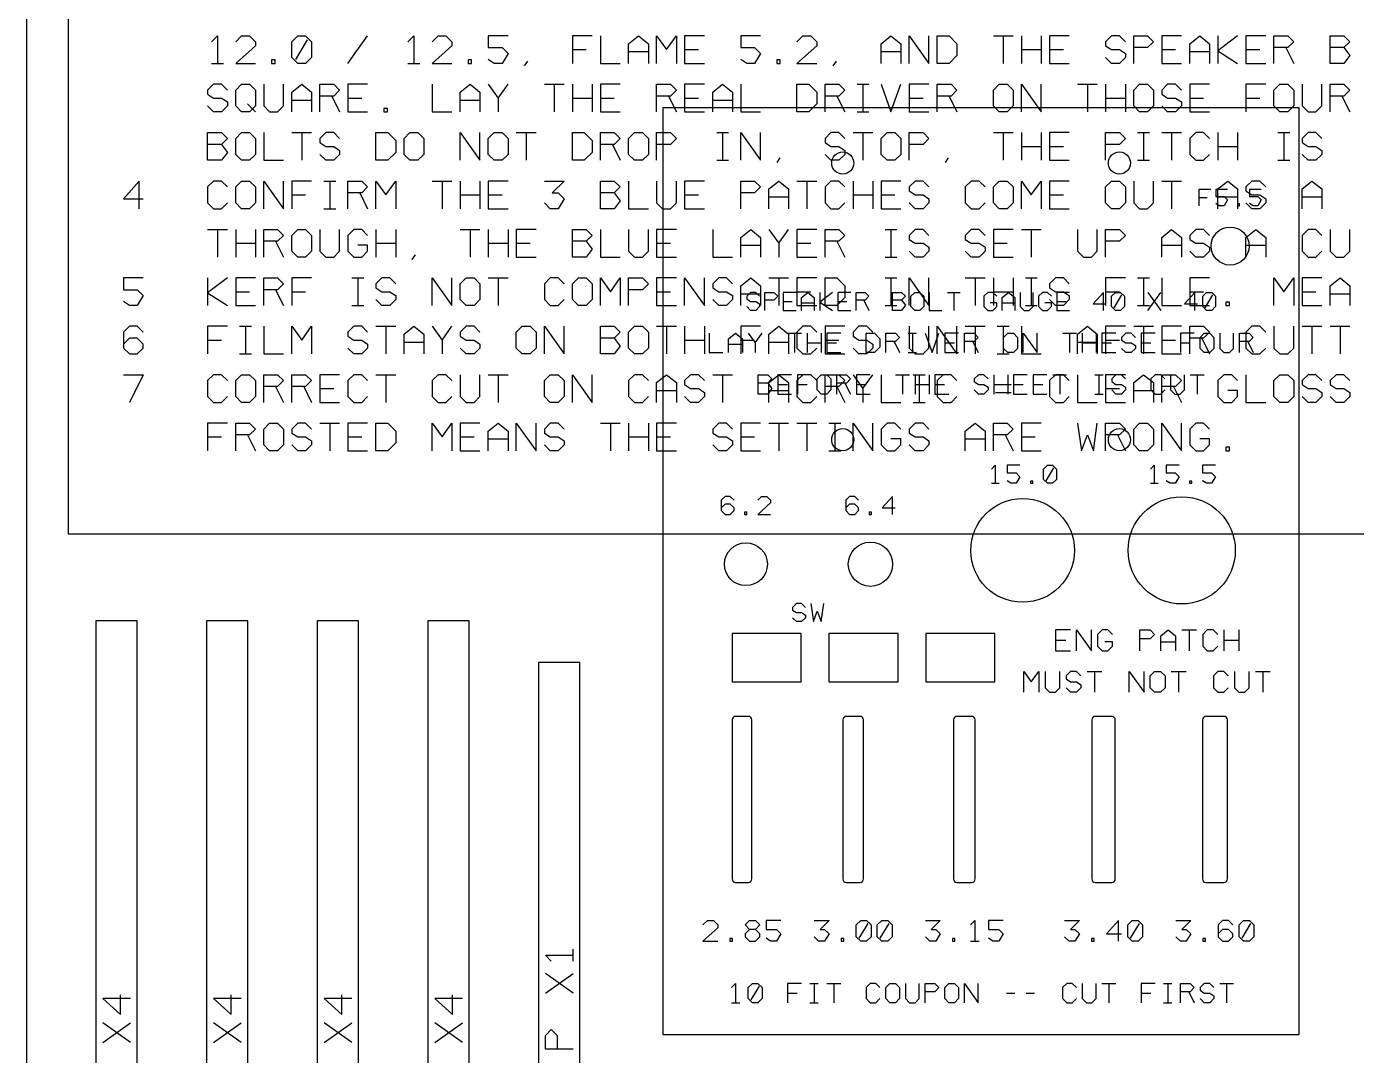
# Model space of a CAD drawing. Extents: x 0 to 610, y 0 to 915.
# Drawn here: x 0 to 192.3, y 498.6 to 647.3 of the extents above; entities that cross this region are included whole.
import ezdxf

# ---------------------------------------------------------------- set-up
doc = ezdxf.new("R2010")
doc.units = 0
for name, color, linetype in [('CUT', 7, 'Continuous'), ('ENGRAVE', 1, 'Continuous'), ('NOTES', 8, 'Continuous')]:
    doc.layers.add(name, color=color, linetype=linetype)

msp = doc.modelspace()

# ---------------------------------------------------------------- linework, layer by layer
at = {"layer": 'CUT', "color": 7}
for points in [[(92, 501.6), (184, 501.6), (184, 635.6), (92, 635.6)], [(10, 389.6), (16, 389.6), (16, 561.4), (10, 561.4)], [(26, 389.6), (32, 389.6), (32, 561.4), (26, 561.4)], [(42, 389.6), (48, 389.6), (48, 561.4), (42, 561.4)], [(58, 389.6), (64, 389.6), (64, 561.4), (58, 561.4)], [(74, 389.6), (80, 389.6), (80, 555.4), (74, 555.4)]]:
    msp.add_lwpolyline(points, close=True, dxfattribs=at)
for points in [[(102.5, 523.6), (104.35, 523.6, 0.414214), (104.85, 524.1), (104.85, 547.1, 0.414214), (104.35, 547.6), (102.5, 547.6, 0.414214), (102, 547.1), (102, 524.1, 0.414214)], [(118.5, 523.6), (120.5, 523.6, 0.414214), (121, 524.1), (121, 547.1, 0.414214), (120.5, 547.6), (118.5, 547.6, 0.414214), (118, 547.1), (118, 524.1, 0.414214)], [(134.5, 523.6), (136.65, 523.6, 0.414214), (137.15, 524.1), (137.15, 547.1, 0.414214), (136.65, 547.6), (134.5, 547.6, 0.414214), (134, 547.1), (134, 524.1, 0.414214)], [(154.5, 523.6), (156.9, 523.6, 0.414214), (157.4, 524.1), (157.4, 547.1, 0.414214), (156.9, 547.6), (154.5, 547.6, 0.414214), (154, 547.1), (154, 524.1, 0.414214)], [(170.5, 523.6), (173.1, 523.6, 0.414214), (173.6, 524.1), (173.6, 547.1, 0.414214), (173.1, 547.6), (170.5, 547.6, 0.414214), (170, 547.1), (170, 524.1, 0.414214)]]:
    msp.add_lwpolyline(points, format="xyb", close=True, dxfattribs=at)
for centre, radius in [((118, 627.6), 1.6), ((158, 627.6), 1.6), ((174, 615.6), 2.75), ((118, 587.6), 1.6), ((158, 587.6), 1.6), ((144, 571.6), 7.5), ((167, 571.6), 7.75), ((104, 569.6), 3.1), ((122, 569.6), 3.2)]:
    msp.add_circle(centre, radius, dxfattribs=at)
at = {"layer": 'ENGRAVE', "color": 1}
for points in [[(171.21, 623.8), (169.49, 623.8), (169.49, 621.4)], [(173.64, 623.8), (171.93, 623.8), (171.93, 622.77), (173.13, 622.77), (173.64, 622.26), (173.13, 621.4), (172.44, 621.4), (171.93, 621.74)], [(178.51, 623.8), (176.79, 623.8), (176.79, 622.77), (177.99, 622.77), (178.51, 622.26), (177.99, 621.4), (177.31, 621.4), (176.79, 621.74)], [(169.49, 622.6), (170.69, 622.6)], [(175.05, 621.4), (175.35, 621.4), (175.35, 621.71), (175.05, 621.71), (175.05, 621.4)], [(105.96, 608.34), (105.41, 608.9), (104.66, 608.9), (104.11, 608.34), (104.11, 607.97), (104.66, 607.6), (105.41, 607.6), (105.96, 607.23), (105.96, 606.86), (105.41, 606.3), (104.66, 606.3), (104.11, 606.86)], [(106.74, 606.3), (106.74, 608.9), (108.04, 608.9), (108.6, 608.34), (108.04, 607.79), (106.74, 607.79)], [(111.24, 608.9), (109.38, 608.9), (109.38, 606.3), (111.24, 606.3)], [(109.38, 607.6), (110.68, 607.6)], [(112.02, 606.3), (112.02, 608.16), (112.95, 608.9), (113.88, 608.16), (113.88, 606.3)], [(114.66, 608.9), (114.66, 606.3)], [(116.51, 608.9), (114.66, 607.49)], [(119.15, 608.9), (117.29, 608.9), (117.29, 606.3), (119.15, 606.3)], [(117.29, 607.6), (118.59, 607.6)], [(119.93, 606.3), (119.93, 608.9), (121.23, 608.9), (121.79, 608.34), (121.23, 607.79), (119.93, 607.79)], [(121.04, 607.79), (121.79, 606.3)], [(125.2, 606.3), (125.2, 608.9), (126.5, 608.9), (127.06, 608.34), (126.5, 607.79), (125.2, 607.79)], [(126.5, 607.79), (127.06, 607.04), (126.5, 606.3), (125.2, 606.3)], [(128.4, 608.9), (129.14, 608.9), (129.7, 608.34), (129.7, 606.86), (129.14, 606.3), (128.4, 606.3), (127.84, 606.86), (127.84, 608.34), (128.4, 608.9)], [(130.48, 608.9), (130.48, 606.3), (132.34, 606.3)], [(133.12, 608.9), (134.97, 608.9)], [(134.04, 608.9), (134.04, 606.3)], [(140.25, 608.34), (139.69, 608.9), (138.95, 608.9), (138.39, 608.34), (138.39, 606.86), (138.95, 606.3), (139.69, 606.3), (140.25, 606.86), (140.25, 607.41), (139.32, 607.41)], [(141.03, 606.3), (141.03, 608.16), (141.96, 608.9), (142.88, 608.16), (142.88, 606.3)], [(143.66, 608.9), (143.66, 606.86), (144.22, 606.3), (144.96, 606.3), (145.52, 606.86), (145.52, 608.9)], [(148.16, 608.34), (147.6, 608.9), (146.86, 608.9), (146.3, 608.34), (146.3, 606.86), (146.86, 606.3), (147.6, 606.3), (148.16, 606.86), (148.16, 607.41), (147.23, 607.41)], [(150.8, 608.9), (148.94, 608.9), (148.94, 606.3), (150.8, 606.3)], [(148.94, 607.6), (150.24, 607.6)], [(155.7, 606.3), (155.7, 608.9), (154.21, 607.23), (156.07, 607.23)], [(157.41, 608.9), (158.15, 608.9), (158.71, 608.34), (158.71, 606.86), (158.15, 606.3), (157.41, 606.3), (156.85, 606.86), (156.85, 608.34), (157.41, 608.9)], [(157.22, 606.67), (158.34, 608.53)], [(162.12, 608.9), (163.98, 606.3)], [(162.12, 606.3), (163.98, 608.9)], [(168.88, 606.3), (168.88, 608.9), (167.4, 607.23), (169.26, 607.23)], [(170.59, 608.9), (171.34, 608.9), (171.89, 608.34), (171.89, 606.86), (171.34, 606.3), (170.59, 606.3), (170.04, 606.86), (170.04, 608.34), (170.59, 608.9)], [(170.41, 606.67), (171.52, 608.53)], [(112.02, 607.41), (113.88, 607.41)], [(114.66, 607.49), (116.51, 606.3)], [(141.03, 607.41), (142.88, 607.41)], [(98.66, 603), (98.66, 600.2), (100.66, 600.2)], [(101.5, 600.2), (101.5, 602.2), (102.5, 603), (103.5, 602.2), (103.5, 600.2)], [(104.34, 603), (105.34, 601.6), (106.34, 603)], [(110.02, 603), (112.02, 603)], [(111.02, 603), (111.02, 600.2)], [(112.86, 603), (112.86, 600.2)], [(114.86, 603), (114.86, 600.2)], [(117.7, 603), (115.7, 603), (115.7, 600.2), (117.7, 600.2)], [(121.38, 600.2), (121.38, 603), (122.58, 603), (123.38, 602.2), (123.38, 601), (122.58, 600.2), (121.38, 600.2)], [(124.22, 600.2), (124.22, 603), (125.62, 603), (126.22, 602.4), (125.62, 601.8), (124.22, 601.8)], [(125.42, 601.8), (126.22, 600.2)], [(127.46, 603), (128.66, 603)], [(128.06, 603), (128.06, 600.2)], [(129.9, 603), (130.9, 600.2), (131.9, 603)], [(134.74, 603), (132.74, 603), (132.74, 600.2), (134.74, 600.2)], [(135.58, 600.2), (135.58, 603), (136.98, 603), (137.58, 602.4), (136.98, 601.8), (135.58, 601.8)], [(136.78, 601.8), (137.58, 600.2)], [(141.86, 603), (142.66, 603), (143.26, 602.4), (143.26, 600.8), (142.66, 600.2), (141.86, 600.2), (141.26, 600.8), (141.26, 602.4), (141.86, 603)], [(144.1, 600.2), (144.1, 603), (146.1, 600.2), (146.1, 603)], [(149.78, 603), (151.78, 603)], [(150.78, 603), (150.78, 600.2)], [(152.62, 603), (152.62, 600.2)], [(154.62, 603), (154.62, 600.2)], [(157.46, 603), (155.46, 603), (155.46, 600.2), (157.46, 600.2)], [(160.3, 602.4), (159.7, 603), (158.9, 603), (158.3, 602.4), (158.3, 602), (158.9, 601.6), (159.7, 601.6), (160.3, 601.2), (160.3, 600.8), (159.7, 600.2), (158.9, 600.2), (158.3, 600.8)], [(163.14, 603), (161.14, 603), (161.14, 600.2), (163.14, 600.2)], [(168.82, 603), (166.82, 603), (166.82, 600.2)], [(170.26, 603), (171.06, 603), (171.66, 602.4), (171.66, 600.8), (171.06, 600.2), (170.26, 600.2), (169.66, 600.8), (169.66, 602.4), (170.26, 603)], [(172.5, 603), (172.5, 600.8), (173.1, 600.2), (173.9, 600.2), (174.5, 600.8), (174.5, 603)], [(175.34, 600.2), (175.34, 603), (176.74, 603), (177.34, 602.4), (176.74, 601.8), (175.34, 601.8)], [(176.54, 601.8), (177.34, 600.2)], [(101.5, 601.4), (103.5, 601.4)], [(105.34, 601.6), (105.34, 600.2)], [(112.86, 601.6), (114.86, 601.6)], [(115.7, 601.6), (117.1, 601.6)], [(127.46, 600.2), (128.66, 600.2)], [(132.74, 601.6), (134.14, 601.6)], [(152.62, 601.6), (154.62, 601.6)], [(155.46, 601.6), (156.86, 601.6)], [(161.14, 601.6), (162.54, 601.6)], [(166.82, 601.6), (168.22, 601.6)], [(105.76, 594.2), (105.76, 597), (107.16, 597), (107.76, 596.4), (107.16, 595.8), (105.76, 595.8)], [(110.6, 597), (108.6, 597), (108.6, 594.2), (110.6, 594.2)], [(113.44, 597), (111.44, 597), (111.44, 594.2)], [(114.88, 597), (115.68, 597), (116.28, 596.4), (116.28, 594.8), (115.68, 594.2), (114.88, 594.2), (114.28, 594.8), (114.28, 596.4), (114.88, 597)], [(117.12, 594.2), (117.12, 597), (118.52, 597), (119.12, 596.4), (118.52, 595.8), (117.12, 595.8)], [(121.96, 597), (119.96, 597), (119.96, 594.2), (121.96, 594.2)], [(125.64, 597), (127.64, 597)], [(126.64, 597), (126.64, 594.2)], [(128.48, 597), (128.48, 594.2)], [(130.48, 597), (130.48, 594.2)], [(133.32, 597), (131.32, 597), (131.32, 594.2), (133.32, 594.2)], [(139, 596.4), (138.4, 597), (137.6, 597), (137, 596.4), (137, 596), (137.6, 595.6), (138.4, 595.6), (139, 595.2), (139, 594.8), (138.4, 594.2), (137.6, 594.2), (137, 594.8)], [(139.84, 597), (139.84, 594.2)], [(141.84, 597), (141.84, 594.2)], [(144.68, 597), (142.68, 597), (142.68, 594.2), (144.68, 594.2)], [(147.52, 597), (145.52, 597), (145.52, 594.2), (147.52, 594.2)], [(148.36, 597), (150.36, 597)], [(149.36, 597), (149.36, 594.2)], [(154.44, 597), (155.64, 597)], [(155.04, 597), (155.04, 594.2)], [(158.88, 596.4), (158.28, 597), (157.48, 597), (156.88, 596.4), (156.88, 596), (157.48, 595.6), (158.28, 595.6), (158.88, 595.2), (158.88, 594.8), (158.28, 594.2), (157.48, 594.2), (156.88, 594.8)], [(164.56, 596.4), (163.96, 597), (163.16, 597), (162.56, 596.4), (162.56, 594.8), (163.16, 594.2), (163.96, 594.2), (164.56, 594.8)], [(165.4, 597), (165.4, 594.8), (166, 594.2), (166.8, 594.2), (167.4, 594.8), (167.4, 597)], [(168.24, 597), (170.24, 597)], [(169.24, 597), (169.24, 594.2)], [(107.16, 595.8), (107.76, 595), (107.16, 594.2), (105.76, 594.2)], [(108.6, 595.6), (110, 595.6)], [(111.44, 595.6), (112.84, 595.6)], [(118.32, 595.8), (119.12, 594.2)], [(119.96, 595.6), (121.36, 595.6)], [(128.48, 595.6), (130.48, 595.6)], [(131.32, 595.6), (132.72, 595.6)], [(139.84, 595.6), (141.84, 595.6)], [(142.68, 595.6), (144.08, 595.6)], [(145.52, 595.6), (146.92, 595.6)], [(154.44, 594.2), (155.64, 594.2)], [(139.49, 583.34), (140.04, 583.9), (140.04, 581.3)], [(143.61, 583.9), (141.75, 583.9), (141.75, 582.79), (143.05, 582.79), (143.61, 582.23), (143.05, 581.3), (142.31, 581.3), (141.75, 581.67)], [(147.58, 583.9), (148.33, 583.9), (148.88, 583.34), (148.88, 581.86), (148.33, 581.3), (147.58, 581.3), (147.03, 581.86), (147.03, 583.34), (147.58, 583.9)], [(147.4, 581.67), (148.51, 583.53)], [(162.49, 583.34), (163.04, 583.9), (163.04, 581.3)], [(166.61, 583.9), (164.75, 583.9), (164.75, 582.79), (166.05, 582.79), (166.61, 582.23), (166.05, 581.3), (165.31, 581.3), (164.75, 581.67)], [(171.88, 583.9), (170.03, 583.9), (170.03, 582.79), (171.33, 582.79), (171.88, 582.23), (171.33, 581.3), (170.58, 581.3), (170.03, 581.67)], [(139.49, 581.3), (140.6, 581.3)], [(145.13, 581.3), (145.47, 581.3), (145.47, 581.63), (145.13, 581.63), (145.13, 581.3)], [(162.49, 581.3), (163.6, 581.3)], [(168.13, 581.3), (168.47, 581.3), (168.47, 581.63), (168.13, 581.63), (168.13, 581.3)], [(102.29, 578.84), (101.73, 579.4), (100.99, 579.4), (100.43, 578.84), (100.43, 577.36), (100.99, 576.8), (101.73, 576.8), (102.29, 577.36), (102.29, 577.73), (101.73, 578.29), (100.99, 578.29), (100.43, 577.73)], [(105.71, 578.84), (106.27, 579.4), (107.01, 579.4), (107.57, 578.84), (107.57, 578.47), (105.71, 576.8), (107.57, 576.8)], [(120.29, 578.84), (119.73, 579.4), (118.99, 579.4), (118.43, 578.84), (118.43, 577.36), (118.99, 576.8), (119.73, 576.8), (120.29, 577.36), (120.29, 577.73), (119.73, 578.29), (118.99, 578.29), (118.43, 577.73)], [(125.19, 576.8), (125.19, 579.4), (123.71, 577.73), (125.57, 577.73)], [(103.81, 576.8), (104.15, 576.8), (104.15, 577.13), (103.81, 577.13), (103.81, 576.8)], [(121.81, 576.8), (122.15, 576.8), (122.15, 577.13), (121.81, 577.13), (121.81, 576.8)], [(112.61, 563.34), (112.05, 563.9), (111.31, 563.9), (110.75, 563.34), (110.75, 562.97), (111.31, 562.6), (112.05, 562.6), (112.61, 562.23), (112.61, 561.86), (112.05, 561.3), (111.31, 561.3), (110.75, 561.86)], [(113.39, 563.9), (113.76, 561.3), (114.32, 562.79), (114.88, 561.3), (115.25, 563.9)], [(150.9, 560.1), (148.76, 560.1), (148.76, 557.1), (150.9, 557.1)], [(151.8, 557.1), (151.8, 560.1), (153.94, 557.1), (153.94, 560.1)], [(156.99, 559.46), (156.34, 560.1), (155.49, 560.1), (154.84, 559.46), (154.84, 557.74), (155.49, 557.1), (156.34, 557.1), (156.99, 557.74), (156.99, 558.39), (155.91, 558.39)], [(160.93, 557.1), (160.93, 560.1), (162.43, 560.1), (163.07, 559.46), (162.43, 558.81), (160.93, 558.81)], [(163.97, 557.1), (163.97, 559.24), (165.04, 560.1), (166.11, 559.24), (166.11, 557.1)], [(167.01, 560.1), (169.16, 560.1)], [(168.09, 560.1), (168.09, 557.1)], [(172.2, 559.46), (171.56, 560.1), (170.7, 560.1), (170.06, 559.46), (170.06, 557.74), (170.7, 557.1), (171.56, 557.1), (172.2, 557.74)], [(173.1, 560.1), (173.1, 557.1)], [(175.24, 560.1), (175.24, 557.1)], [(148.76, 558.6), (150.26, 558.6)], [(163.97, 558.39), (166.11, 558.39)], [(173.1, 558.6), (175.24, 558.6)], [(144.19, 551.1), (144.19, 554.1), (145.26, 552.6), (146.34, 554.1), (146.34, 551.1)], [(147.24, 554.1), (147.24, 551.74), (147.88, 551.1), (148.74, 551.1), (149.38, 551.74), (149.38, 554.1)], [(152.42, 553.46), (151.78, 554.1), (150.92, 554.1), (150.28, 553.46), (150.28, 553.03), (150.92, 552.6), (151.78, 552.6), (152.42, 552.17), (152.42, 551.74), (151.78, 551.1), (150.92, 551.1), (150.28, 551.74)], [(153.32, 554.1), (155.46, 554.1)], [(154.39, 554.1), (154.39, 551.1)], [(159.41, 551.1), (159.41, 554.1), (161.55, 551.1), (161.55, 554.1)], [(163.09, 554.1), (163.95, 554.1), (164.59, 553.46), (164.59, 551.74), (163.95, 551.1), (163.09, 551.1), (162.45, 551.74), (162.45, 553.46), (163.09, 554.1)], [(165.49, 554.1), (167.64, 554.1)], [(166.56, 554.1), (166.56, 551.1)], [(173.72, 553.46), (173.08, 554.1), (172.22, 554.1), (171.58, 553.46), (171.58, 551.74), (172.22, 551.1), (173.08, 551.1), (173.72, 551.74)], [(174.62, 554.1), (174.62, 551.74), (175.26, 551.1), (176.12, 551.1), (176.76, 551.74), (176.76, 554.1)], [(177.66, 554.1), (179.81, 554.1)], [(178.74, 554.1), (178.74, 551.1)], [(97.79, 517.46), (98.43, 518.1), (99.29, 518.1), (99.93, 517.46), (99.93, 517.03), (97.79, 515.1), (99.93, 515.1)], [(104.52, 516.81), (103.88, 517.46), (104.52, 518.1), (105.38, 518.1), (106.02, 517.46), (105.38, 516.81), (104.52, 516.81), (103.88, 516.17), (103.88, 515.74), (104.52, 515.1), (105.38, 515.1), (106.02, 515.74), (106.02, 516.17), (105.38, 516.81)], [(109.06, 518.1), (106.92, 518.1), (106.92, 516.81), (108.42, 516.81), (109.06, 516.17), (108.42, 515.1), (107.56, 515.1), (106.92, 515.53)], [(113.86, 518.1), (116.01, 518.1), (114.72, 516.81), (115.36, 516.81), (116.01, 516.17), (115.36, 515.1), (114.51, 515.1), (113.86, 515.74)], [(120.59, 518.1), (121.45, 518.1), (122.09, 517.46), (122.09, 515.74), (121.45, 515.1), (120.59, 515.1), (119.95, 515.74), (119.95, 517.46), (120.59, 518.1)], [(120.38, 515.53), (121.66, 517.67)], [(123.64, 518.1), (124.49, 518.1), (125.14, 517.46), (125.14, 515.74), (124.49, 515.1), (123.64, 515.1), (122.99, 515.74), (122.99, 517.46), (123.64, 518.1)], [(123.42, 515.53), (124.71, 517.67)], [(129.94, 518.1), (132.08, 518.1), (130.8, 516.81), (131.44, 516.81), (132.08, 516.17), (131.44, 515.1), (130.58, 515.1), (129.94, 515.74)], [(136.45, 517.46), (137.1, 518.1), (137.1, 515.1)], [(141.21, 518.1), (139.07, 518.1), (139.07, 516.81), (140.57, 516.81), (141.21, 516.17), (140.57, 515.1), (139.71, 515.1), (139.07, 515.53)], [(150.06, 518.1), (152.21, 518.1), (150.92, 516.81), (151.56, 516.81), (152.21, 516.17), (151.56, 515.1), (150.71, 515.1), (150.06, 515.74)], [(157.86, 515.1), (157.86, 518.1), (156.15, 516.17), (158.29, 516.17)], [(159.84, 518.1), (160.69, 518.1), (161.34, 517.46), (161.34, 515.74), (160.69, 515.1), (159.84, 515.1), (159.19, 515.74), (159.19, 517.46), (159.84, 518.1)], [(159.62, 515.53), (160.91, 517.67)], [(166.16, 518.1), (168.31, 518.1), (167.02, 516.81), (167.66, 516.81), (168.31, 516.17), (167.66, 515.1), (166.81, 515.1), (166.16, 515.74)], [(174.39, 517.46), (173.75, 518.1), (172.89, 518.1), (172.25, 517.46), (172.25, 515.74), (172.89, 515.1), (173.75, 515.1), (174.39, 515.74), (174.39, 516.17), (173.75, 516.81), (172.89, 516.81), (172.25, 516.17)], [(175.94, 518.1), (176.79, 518.1), (177.44, 517.46), (177.44, 515.74), (176.79, 515.1), (175.94, 515.1), (175.29, 515.74), (175.29, 517.46), (175.94, 518.1)], [(175.72, 515.53), (177.01, 517.67)], [(101.69, 515.1), (102.08, 515.1), (102.08, 515.49), (101.69, 515.49), (101.69, 515.1)], [(117.76, 515.1), (118.15, 515.1), (118.15, 515.49), (117.76, 515.49), (117.76, 515.1)], [(133.84, 515.1), (134.22, 515.1), (134.22, 515.49), (133.84, 515.49), (133.84, 515.1)], [(153.96, 515.1), (154.35, 515.1), (154.35, 515.49), (153.96, 515.49), (153.96, 515.1)], [(170.06, 515.1), (170.45, 515.1), (170.45, 515.49), (170.06, 515.49), (170.06, 515.1)], [(79, 512.21), (79, 513.93)], [(136.45, 515.1), (137.74, 515.1)], [(75.86, 512.21), (75, 513.07), (79, 513.07)], [(75, 507.59), (79, 510.44)], [(79, 507.59), (75, 510.44)], [(101.9, 508.4), (102.5, 509), (102.5, 506.2)], [(104.94, 509), (105.74, 509), (106.34, 508.4), (106.34, 506.8), (105.74, 506.2), (104.94, 506.2), (104.34, 506.8), (104.34, 508.4), (104.94, 509)], [(104.74, 506.6), (105.94, 508.6)], [(112.02, 509), (110.02, 509), (110.02, 506.2)], [(110.02, 507.6), (111.42, 507.6)], [(113.26, 509), (114.46, 509)], [(113.86, 509), (113.86, 506.2)], [(115.7, 509), (117.7, 509)], [(116.7, 509), (116.7, 506.2)], [(123.38, 508.4), (122.78, 509), (121.98, 509), (121.38, 508.4), (121.38, 506.8), (121.98, 506.2), (122.78, 506.2), (123.38, 506.8)], [(124.82, 509), (125.62, 509), (126.22, 508.4), (126.22, 506.8), (125.62, 506.2), (124.82, 506.2), (124.22, 506.8), (124.22, 508.4), (124.82, 509)], [(127.06, 509), (127.06, 506.8), (127.66, 506.2), (128.46, 506.2), (129.06, 506.8), (129.06, 509)], [(129.9, 506.2), (129.9, 509), (131.3, 509), (131.9, 508.4), (131.3, 507.8), (129.9, 507.8)], [(133.34, 509), (134.14, 509), (134.74, 508.4), (134.74, 506.8), (134.14, 506.2), (133.34, 506.2), (132.74, 506.8), (132.74, 508.4), (133.34, 509)], [(135.58, 506.2), (135.58, 509), (137.58, 506.2), (137.58, 509)], [(141.66, 507.6), (142.86, 507.6)], [(144.5, 507.6), (145.7, 507.6)], [(151.78, 508.4), (151.18, 509), (150.38, 509), (149.78, 508.4), (149.78, 506.8), (150.38, 506.2), (151.18, 506.2), (151.78, 506.8)], [(152.62, 509), (152.62, 506.8), (153.22, 506.2), (154.02, 506.2), (154.62, 506.8), (154.62, 509)], [(155.46, 509), (157.46, 509)], [(156.46, 509), (156.46, 506.2)], [(163.14, 509), (161.14, 509), (161.14, 506.2)], [(161.14, 507.6), (162.54, 507.6)], [(164.38, 509), (165.58, 509)], [(164.98, 509), (164.98, 506.2)], [(166.82, 506.2), (166.82, 509), (168.22, 509), (168.82, 508.4), (168.22, 507.8), (166.82, 507.8)], [(168.02, 507.8), (168.82, 506.2)], [(171.66, 508.4), (171.06, 509), (170.26, 509), (169.66, 508.4), (169.66, 508), (170.26, 507.6), (171.06, 507.6), (171.66, 507.2), (171.66, 506.8), (171.06, 506.2), (170.26, 506.2), (169.66, 506.8)], [(172.5, 509), (174.5, 509)], [(173.5, 509), (173.5, 506.2)], [(15, 506.79), (11, 506.79), (13.57, 504.5), (13.57, 507.36)], [(31, 506.79), (27, 506.79), (29.57, 504.5), (29.57, 507.36)], [(47, 506.79), (43, 506.79), (45.57, 504.5), (45.57, 507.36)], [(63, 506.79), (59, 506.79), (61.57, 504.5), (61.57, 507.36)], [(101.9, 506.2), (103.1, 506.2)], [(113.26, 506.2), (114.46, 506.2)], [(164.38, 506.2), (165.58, 506.2)], [(11, 500.44), (15, 503.3)], [(15, 500.44), (11, 503.3)], [(27, 500.44), (31, 503.3)], [(31, 500.44), (27, 503.3)], [(43, 500.44), (47, 503.3)], [(47, 500.44), (43, 503.3)], [(59, 500.44), (63, 503.3)], [(63, 500.44), (59, 503.3)], [(79, 499.47), (75, 499.47), (75, 501.47), (75.86, 502.33), (76.71, 501.47), (76.71, 499.47)]]:
    msp.add_lwpolyline(points, dxfattribs=at)
for points in [[(102, 552.6), (112, 552.6), (112, 559.6), (102, 559.6)], [(116, 552.6), (126, 552.6), (126, 559.6), (116, 559.6)], [(130, 552.6), (140, 552.6), (140, 559.6), (130, 559.6)]]:
    msp.add_lwpolyline(points, close=True, dxfattribs=at)
at = {"layer": 'NOTES', "color": 8}
for points in [[(0, 0), (610, 0), (610, 915), (0, 915)], [(6, 574), (604, 574), (604, 909), (6, 909)]]:
    msp.add_lwpolyline(points, close=True, dxfattribs=at)
for points in [[(26.74, 645.14), (27.6, 646), (27.6, 642)], [(30.23, 645.14), (31.09, 646), (32.23, 646), (33.09, 645.14), (33.09, 644.57), (30.23, 642), (33.09, 642)], [(39.2, 646), (40.34, 646), (41.2, 645.14), (41.2, 642.86), (40.34, 642), (39.2, 642), (38.34, 642.86), (38.34, 645.14), (39.2, 646)], [(46.46, 642), (49.31, 646)], [(55.14, 645.14), (56, 646), (56, 642)], [(58.63, 645.14), (59.49, 646), (60.63, 646), (61.49, 645.14), (61.49, 644.57), (58.63, 642), (61.49, 642)], [(69.6, 646), (66.74, 646), (66.74, 644.29), (68.74, 644.29), (69.6, 643.43), (68.74, 642), (67.6, 642), (66.74, 642.57)], [(81.77, 646), (78.91, 646), (78.91, 642)], [(82.97, 646), (82.97, 642), (85.83, 642)], [(87.03, 642), (87.03, 644.86), (88.46, 646), (89.89, 644.86), (89.89, 642)], [(91.09, 642), (91.09, 646), (92.51, 644), (93.94, 646), (93.94, 642)], [(98, 646), (95.14, 646), (95.14, 642), (98, 642)], [(106.11, 646), (103.26, 646), (103.26, 644.29), (105.26, 644.29), (106.11, 643.43), (105.26, 642), (104.11, 642), (103.26, 642.57)], [(111.37, 645.14), (112.23, 646), (113.37, 646), (114.23, 645.14), (114.23, 644.57), (111.37, 642), (114.23, 642)], [(123.54, 642), (123.54, 644.86), (124.97, 646), (126.4, 644.86), (126.4, 642)], [(127.6, 642), (127.6, 646), (130.46, 642), (130.46, 646)], [(131.66, 642), (131.66, 646), (133.37, 646), (134.51, 644.86), (134.51, 643.14), (133.37, 642), (131.66, 642)], [(139.77, 646), (142.63, 646)], [(141.2, 646), (141.2, 642)], [(143.83, 646), (143.83, 642)], [(146.69, 646), (146.69, 642)], [(150.74, 646), (147.89, 646), (147.89, 642), (150.74, 642)], [(158.86, 645.14), (158, 646), (156.86, 646), (156, 645.14), (156, 644.57), (156.86, 644), (158, 644), (158.86, 643.43), (158.86, 642.86), (158, 642), (156.86, 642), (156, 642.86)], [(160.06, 642), (160.06, 646), (162.06, 646), (162.91, 645.14), (162.06, 644.29), (160.06, 644.29)], [(166.97, 646), (164.11, 646), (164.11, 642), (166.97, 642)], [(168.17, 642), (168.17, 644.86), (169.6, 646), (171.03, 644.86), (171.03, 642)], [(172.23, 646), (172.23, 642)], [(175.09, 646), (172.23, 643.83)], [(179.14, 646), (176.29, 646), (176.29, 642), (179.14, 642)], [(180.34, 642), (180.34, 646), (182.34, 646), (183.2, 645.14), (182.34, 644.29), (180.34, 644.29)], [(188.46, 642), (188.46, 646), (190.46, 646), (191.31, 645.14), (190.46, 644.29), (188.46, 644.29)], [(38.91, 642.57), (40.63, 645.43)], [(182.06, 644.29), (183.2, 642)], [(190.46, 644.29), (191.31, 643.14), (190.46, 642), (188.46, 642)], [(35.43, 642), (35.94, 642), (35.94, 642.51), (35.43, 642.51), (35.43, 642)], [(63.83, 642), (64.34, 642), (64.34, 642.51), (63.83, 642.51), (63.83, 642)], [(72.4, 642.34), (71.94, 641.66)], [(78.91, 644), (80.91, 644)], [(87.03, 643.71), (89.89, 643.71)], [(95.14, 644), (97.14, 644)], [(108.46, 642), (108.97, 642), (108.97, 642.51), (108.46, 642.51), (108.46, 642)], [(117.03, 642.34), (116.57, 641.66)], [(123.54, 643.71), (126.4, 643.71)], [(143.83, 644), (146.69, 644)], [(147.89, 644), (149.89, 644)], [(164.11, 644), (166.11, 644)], [(168.17, 643.71), (171.03, 643.71)], [(172.23, 643.83), (175.09, 642)], [(176.29, 644), (178.29, 644)], [(26.74, 642), (28.46, 642)], [(55.14, 642), (56.86, 642)], [(29.03, 638.14), (28.17, 639), (27.03, 639), (26.17, 638.14), (26.17, 637.57), (27.03, 637), (28.17, 637), (29.03, 636.43), (29.03, 635.86), (28.17, 635), (27.03, 635), (26.17, 635.86)], [(31.09, 639), (32.23, 639), (33.09, 638.14), (33.09, 635.86), (32.23, 635), (31.09, 635), (30.23, 635.86), (30.23, 638.14), (31.09, 639)], [(34.29, 639), (34.29, 635.86), (35.14, 635), (36.29, 635), (37.14, 635.86), (37.14, 639)], [(38.34, 635), (38.34, 637.86), (39.77, 639), (41.2, 637.86), (41.2, 635)], [(42.4, 635), (42.4, 639), (44.4, 639), (45.26, 638.14), (44.4, 637.29), (42.4, 637.29)], [(49.31, 639), (46.46, 639), (46.46, 635), (49.31, 635)], [(58.63, 639), (58.63, 635), (61.49, 635)], [(62.69, 635), (62.69, 637.86), (64.11, 639), (65.54, 637.86), (65.54, 635)], [(66.74, 639), (68.17, 637), (69.6, 639)], [(74.86, 639), (77.71, 639)], [(76.29, 639), (76.29, 635)], [(78.91, 639), (78.91, 635)], [(81.77, 639), (81.77, 635)], [(85.83, 639), (82.97, 639), (82.97, 635), (85.83, 635)], [(91.09, 635), (91.09, 639), (93.09, 639), (93.94, 638.14), (93.09, 637.29), (91.09, 637.29)], [(98, 639), (95.14, 639), (95.14, 635), (98, 635)], [(99.2, 635), (99.2, 637.86), (100.63, 639), (102.06, 637.86), (102.06, 635)], [(103.26, 639), (103.26, 635), (106.11, 635)], [(111.37, 635), (111.37, 639), (113.09, 639), (114.23, 637.86), (114.23, 636.14), (113.09, 635), (111.37, 635)], [(115.43, 635), (115.43, 639), (117.43, 639), (118.29, 638.14), (117.43, 637.29), (115.43, 637.29)], [(120.06, 639), (121.77, 639)], [(120.91, 639), (120.91, 635)], [(123.54, 639), (124.97, 635), (126.4, 639)], [(130.46, 639), (127.6, 639), (127.6, 635), (130.46, 635)], [(131.66, 635), (131.66, 639), (133.66, 639), (134.51, 638.14), (133.66, 637.29), (131.66, 637.29)], [(140.63, 639), (141.77, 639), (142.63, 638.14), (142.63, 635.86), (141.77, 635), (140.63, 635), (139.77, 635.86), (139.77, 638.14), (140.63, 639)], [(143.83, 635), (143.83, 639), (146.69, 635), (146.69, 639)], [(151.94, 639), (154.8, 639)], [(153.37, 639), (153.37, 635)], [(156, 639), (156, 635)], [(158.86, 639), (158.86, 635)], [(160.91, 639), (162.06, 639), (162.91, 638.14), (162.91, 635.86), (162.06, 635), (160.91, 635), (160.06, 635.86), (160.06, 638.14), (160.91, 639)], [(166.97, 638.14), (166.11, 639), (164.97, 639), (164.11, 638.14), (164.11, 637.57), (164.97, 637), (166.11, 637), (166.97, 636.43), (166.97, 635.86), (166.11, 635), (164.97, 635), (164.11, 635.86)], [(171.03, 639), (168.17, 639), (168.17, 635), (171.03, 635)], [(179.14, 639), (176.29, 639), (176.29, 635)], [(181.2, 639), (182.34, 639), (183.2, 638.14), (183.2, 635.86), (182.34, 635), (181.2, 635), (180.34, 635.86), (180.34, 638.14), (181.2, 639)], [(184.4, 639), (184.4, 635.86), (185.26, 635), (186.4, 635), (187.26, 635.86), (187.26, 639)], [(188.46, 635), (188.46, 639), (190.46, 639), (191.31, 638.14), (190.46, 637.29), (188.46, 637.29)], [(38.34, 636.71), (41.2, 636.71)], [(44.11, 637.29), (45.26, 635)], [(46.46, 637), (48.46, 637)], [(62.69, 636.71), (65.54, 636.71)], [(68.17, 637), (68.17, 635)], [(78.91, 637), (81.77, 637)], [(82.97, 637), (84.97, 637)], [(92.8, 637.29), (93.94, 635)], [(95.14, 637), (97.14, 637)], [(99.2, 636.71), (102.06, 636.71)], [(117.14, 637.29), (118.29, 635)], [(127.6, 637), (129.6, 637)], [(133.37, 637.29), (134.51, 635)], [(156, 637), (158.86, 637)], [(168.17, 637), (170.17, 637)], [(176.29, 637), (178.29, 637)], [(190.17, 637.29), (191.31, 635)], [(31.94, 636.14), (33.09, 635)], [(51.66, 635), (52.17, 635), (52.17, 635.51), (51.66, 635.51), (51.66, 635)], [(120.06, 635), (121.77, 635)], [(26.17, 628), (26.17, 632), (28.17, 632), (29.03, 631.14), (28.17, 630.29), (26.17, 630.29)], [(31.09, 632), (32.23, 632), (33.09, 631.14), (33.09, 628.86), (32.23, 628), (31.09, 628), (30.23, 628.86), (30.23, 631.14), (31.09, 632)], [(34.29, 632), (34.29, 628), (37.14, 628)], [(38.34, 632), (41.2, 632)], [(39.77, 632), (39.77, 628)], [(45.26, 631.14), (44.4, 632), (43.26, 632), (42.4, 631.14), (42.4, 630.57), (43.26, 630), (44.4, 630), (45.26, 629.43), (45.26, 628.86), (44.4, 628), (43.26, 628), (42.4, 628.86)], [(50.51, 628), (50.51, 632), (52.23, 632), (53.37, 630.86), (53.37, 629.14), (52.23, 628), (50.51, 628)], [(55.43, 632), (56.57, 632), (57.43, 631.14), (57.43, 628.86), (56.57, 628), (55.43, 628), (54.57, 628.86), (54.57, 631.14), (55.43, 632)], [(62.69, 628), (62.69, 632), (65.54, 628), (65.54, 632)], [(67.6, 632), (68.74, 632), (69.6, 631.14), (69.6, 628.86), (68.74, 628), (67.6, 628), (66.74, 628.86), (66.74, 631.14), (67.6, 632)], [(70.8, 632), (73.66, 632)], [(72.23, 632), (72.23, 628)], [(78.91, 628), (78.91, 632), (80.63, 632), (81.77, 630.86), (81.77, 629.14), (80.63, 628), (78.91, 628)], [(82.97, 628), (82.97, 632), (84.97, 632), (85.83, 631.14), (84.97, 630.29), (82.97, 630.29)], [(87.89, 632), (89.03, 632), (89.89, 631.14), (89.89, 628.86), (89.03, 628), (87.89, 628), (87.03, 628.86), (87.03, 631.14), (87.89, 632)], [(91.09, 628), (91.09, 632), (93.09, 632), (93.94, 631.14), (93.09, 630.29), (91.09, 630.29)], [(99.77, 632), (101.49, 632)], [(100.63, 632), (100.63, 628)], [(103.26, 628), (103.26, 632), (106.11, 628), (106.11, 632)], [(118.29, 631.14), (117.43, 632), (116.29, 632), (115.43, 631.14), (115.43, 630.57), (116.29, 630), (117.43, 630), (118.29, 629.43), (118.29, 628.86), (117.43, 628), (116.29, 628), (115.43, 628.86)], [(119.49, 632), (122.34, 632)], [(120.91, 632), (120.91, 628)], [(124.4, 632), (125.54, 632), (126.4, 631.14), (126.4, 628.86), (125.54, 628), (124.4, 628), (123.54, 628.86), (123.54, 631.14), (124.4, 632)], [(127.6, 628), (127.6, 632), (129.6, 632), (130.46, 631.14), (129.6, 630.29), (127.6, 630.29)], [(139.77, 632), (142.63, 632)], [(141.2, 632), (141.2, 628)], [(143.83, 632), (143.83, 628)], [(146.69, 632), (146.69, 628)], [(150.74, 632), (147.89, 632), (147.89, 628), (150.74, 628)], [(156, 628), (156, 632), (158, 632), (158.86, 631.14), (158, 630.29), (156, 630.29)], [(160.63, 632), (162.34, 632)], [(161.49, 632), (161.49, 628)], [(164.11, 632), (166.97, 632)], [(165.54, 632), (165.54, 628)], [(171.03, 631.14), (170.17, 632), (169.03, 632), (168.17, 631.14), (168.17, 628.86), (169.03, 628), (170.17, 628), (171.03, 628.86)], [(172.23, 632), (172.23, 628)], [(175.09, 632), (175.09, 628)], [(180.91, 632), (182.63, 632)], [(181.77, 632), (181.77, 628)], [(187.26, 631.14), (186.4, 632), (185.26, 632), (184.4, 631.14), (184.4, 630.57), (185.26, 630), (186.4, 630), (187.26, 629.43), (187.26, 628.86), (186.4, 628), (185.26, 628), (184.4, 628.86)], [(28.17, 630.29), (29.03, 629.14), (28.17, 628), (26.17, 628)], [(84.69, 630.29), (85.83, 628)], [(143.83, 630), (146.69, 630)], [(147.89, 630), (149.89, 630)], [(172.23, 630), (175.09, 630)], [(99.77, 628), (101.49, 628)], [(108.91, 628.34), (108.46, 627.66)], [(133.26, 628.34), (132.8, 627.66)], [(160.63, 628), (162.34, 628)], [(180.91, 628), (182.63, 628)], [(16.29, 621), (16.29, 625), (14, 622.43), (16.86, 622.43)], [(29.03, 624.14), (28.17, 625), (27.03, 625), (26.17, 624.14), (26.17, 621.86), (27.03, 621), (28.17, 621), (29.03, 621.86)], [(31.09, 625), (32.23, 625), (33.09, 624.14), (33.09, 621.86), (32.23, 621), (31.09, 621), (30.23, 621.86), (30.23, 624.14), (31.09, 625)], [(34.29, 621), (34.29, 625), (37.14, 621), (37.14, 625)], [(41.2, 625), (38.34, 625), (38.34, 621)], [(42.97, 625), (44.69, 625)], [(43.83, 625), (43.83, 621)], [(46.46, 621), (46.46, 625), (48.46, 625), (49.31, 624.14), (48.46, 623.29), (46.46, 623.29)], [(50.51, 621), (50.51, 625), (51.94, 623), (53.37, 625), (53.37, 621)], [(58.63, 625), (61.49, 625)], [(60.06, 625), (60.06, 621)], [(62.69, 625), (62.69, 621)], [(65.54, 625), (65.54, 621)], [(69.6, 625), (66.74, 625), (66.74, 621), (69.6, 621)], [(74.86, 625), (77.71, 625), (76, 623.29), (76.86, 623.29), (77.71, 622.43), (76.86, 621), (75.71, 621), (74.86, 621.86)], [(82.97, 621), (82.97, 625), (84.97, 625), (85.83, 624.14), (84.97, 623.29), (82.97, 623.29)], [(87.03, 625), (87.03, 621), (89.89, 621)], [(91.09, 625), (91.09, 621.86), (91.94, 621), (93.09, 621), (93.94, 621.86), (93.94, 625)], [(98, 625), (95.14, 625), (95.14, 621), (98, 621)], [(103.26, 621), (103.26, 625), (105.26, 625), (106.11, 624.14), (105.26, 623.29), (103.26, 623.29)], [(107.31, 621), (107.31, 623.86), (108.74, 625), (110.17, 623.86), (110.17, 621)], [(111.37, 625), (114.23, 625)], [(112.8, 625), (112.8, 621)], [(118.29, 624.14), (117.43, 625), (116.29, 625), (115.43, 624.14), (115.43, 621.86), (116.29, 621), (117.43, 621), (118.29, 621.86)], [(119.49, 625), (119.49, 621)], [(122.34, 625), (122.34, 621)], [(126.4, 625), (123.54, 625), (123.54, 621), (126.4, 621)], [(130.46, 624.14), (129.6, 625), (128.46, 625), (127.6, 624.14), (127.6, 623.57), (128.46, 623), (129.6, 623), (130.46, 622.43), (130.46, 621.86), (129.6, 621), (128.46, 621), (127.6, 621.86)], [(138.57, 624.14), (137.71, 625), (136.57, 625), (135.71, 624.14), (135.71, 621.86), (136.57, 621), (137.71, 621), (138.57, 621.86)], [(140.63, 625), (141.77, 625), (142.63, 624.14), (142.63, 621.86), (141.77, 621), (140.63, 621), (139.77, 621.86), (139.77, 624.14), (140.63, 625)], [(143.83, 621), (143.83, 625), (145.26, 623), (146.69, 625), (146.69, 621)], [(150.74, 625), (147.89, 625), (147.89, 621), (150.74, 621)], [(156.86, 625), (158, 625), (158.86, 624.14), (158.86, 621.86), (158, 621), (156.86, 621), (156, 621.86), (156, 624.14), (156.86, 625)], [(160.06, 625), (160.06, 621.86), (160.91, 621), (162.06, 621), (162.91, 621.86), (162.91, 625)], [(164.11, 625), (166.97, 625)], [(165.54, 625), (165.54, 621)], [(172.23, 621), (172.23, 623.86), (173.66, 625), (175.09, 623.86), (175.09, 621)], [(179.14, 624.14), (178.29, 625), (177.14, 625), (176.29, 624.14), (176.29, 623.57), (177.14, 623), (178.29, 623), (179.14, 622.43), (179.14, 621.86), (178.29, 621), (177.14, 621), (176.29, 621.86)], [(184.4, 621), (184.4, 623.86), (185.83, 625), (187.26, 623.86), (187.26, 621)], [(38.34, 623), (40.34, 623)], [(48.17, 623.29), (49.31, 621)], [(62.69, 623), (65.54, 623)], [(66.74, 623), (68.74, 623)], [(84.97, 623.29), (85.83, 622.14), (84.97, 621), (82.97, 621)], [(95.14, 623), (97.14, 623)], [(119.49, 623), (122.34, 623)], [(123.54, 623), (125.54, 623)], [(147.89, 623), (149.89, 623)], [(42.97, 621), (44.69, 621)], [(107.31, 622.71), (110.17, 622.71)], [(172.23, 622.71), (175.09, 622.71)], [(184.4, 622.71), (187.26, 622.71)], [(26.17, 618), (29.03, 618)], [(27.6, 618), (27.6, 614)], [(30.23, 618), (30.23, 614)], [(33.09, 618), (33.09, 614)], [(34.29, 614), (34.29, 618), (36.29, 618), (37.14, 617.14), (36.29, 616.29), (34.29, 616.29)], [(39.2, 618), (40.34, 618), (41.2, 617.14), (41.2, 614.86), (40.34, 614), (39.2, 614), (38.34, 614.86), (38.34, 617.14), (39.2, 618)], [(42.4, 618), (42.4, 614.86), (43.26, 614), (44.4, 614), (45.26, 614.86), (45.26, 618)], [(49.31, 617.14), (48.46, 618), (47.31, 618), (46.46, 617.14), (46.46, 614.86), (47.31, 614), (48.46, 614), (49.31, 614.86), (49.31, 615.71), (47.89, 615.71)], [(50.51, 618), (50.51, 614)], [(53.37, 618), (53.37, 614)], [(62.69, 618), (65.54, 618)], [(64.11, 618), (64.11, 614)], [(66.74, 618), (66.74, 614)], [(69.6, 618), (69.6, 614)], [(73.66, 618), (70.8, 618), (70.8, 614), (73.66, 614)], [(78.91, 614), (78.91, 618), (80.91, 618), (81.77, 617.14), (80.91, 616.29), (78.91, 616.29)], [(82.97, 618), (82.97, 614), (85.83, 614)], [(87.03, 618), (87.03, 614.86), (87.89, 614), (89.03, 614), (89.89, 614.86), (89.89, 618)], [(93.94, 618), (91.09, 618), (91.09, 614), (93.94, 614)], [(99.2, 618), (99.2, 614), (102.06, 614)], [(103.26, 614), (103.26, 616.86), (104.69, 618), (106.11, 616.86), (106.11, 614)], [(107.31, 618), (108.74, 616), (110.17, 618)], [(114.23, 618), (111.37, 618), (111.37, 614), (114.23, 614)], [(115.43, 614), (115.43, 618), (117.43, 618), (118.29, 617.14), (117.43, 616.29), (115.43, 616.29)], [(124.11, 618), (125.83, 618)], [(124.97, 618), (124.97, 614)], [(130.46, 617.14), (129.6, 618), (128.46, 618), (127.6, 617.14), (127.6, 616.57), (128.46, 616), (129.6, 616), (130.46, 615.43), (130.46, 614.86), (129.6, 614), (128.46, 614), (127.6, 614.86)], [(138.57, 617.14), (137.71, 618), (136.57, 618), (135.71, 617.14), (135.71, 616.57), (136.57, 616), (137.71, 616), (138.57, 615.43), (138.57, 614.86), (137.71, 614), (136.57, 614), (135.71, 614.86)], [(142.63, 618), (139.77, 618), (139.77, 614), (142.63, 614)], [(143.83, 618), (146.69, 618)], [(145.26, 618), (145.26, 614)], [(151.94, 618), (151.94, 614.86), (152.8, 614), (153.94, 614), (154.8, 614.86), (154.8, 618)], [(156, 614), (156, 618), (158, 618), (158.86, 617.14), (158, 616.29), (156, 616.29)], [(164.11, 614), (164.11, 616.86), (165.54, 618), (166.97, 616.86), (166.97, 614)], [(171.03, 617.14), (170.17, 618), (169.03, 618), (168.17, 617.14), (168.17, 616.57), (169.03, 616), (170.17, 616), (171.03, 615.43), (171.03, 614.86), (170.17, 614), (169.03, 614), (168.17, 614.86)], [(176.29, 614), (176.29, 616.86), (177.71, 618), (179.14, 616.86), (179.14, 614)], [(187.26, 617.14), (186.4, 618), (185.26, 618), (184.4, 617.14), (184.4, 614.86), (185.26, 614), (186.4, 614), (187.26, 614.86)], [(188.46, 618), (188.46, 614.86), (189.31, 614), (190.46, 614), (191.31, 614.86), (191.31, 618)], [(30.23, 616), (33.09, 616)], [(36, 616.29), (37.14, 614)], [(50.51, 616), (53.37, 616)], [(66.74, 616), (69.6, 616)], [(70.8, 616), (72.8, 616)], [(80.91, 616.29), (81.77, 615.14), (80.91, 614), (78.91, 614)], [(91.09, 616), (93.09, 616)], [(103.26, 615.71), (106.11, 615.71)], [(108.74, 616), (108.74, 614)], [(111.37, 616), (113.37, 616)], [(117.14, 616.29), (118.29, 614)], [(139.77, 616), (141.77, 616)], [(164.11, 615.71), (166.97, 615.71)], [(176.29, 615.71), (179.14, 615.71)], [(56.17, 614.34), (55.71, 613.66)], [(124.11, 614), (125.83, 614)], [(16.86, 611), (14, 611), (14, 609.29), (16, 609.29), (16.86, 608.43), (16, 607), (14.86, 607), (14, 607.57)], [(26.17, 611), (26.17, 607)], [(29.03, 611), (26.17, 608.83)], [(33.09, 611), (30.23, 611), (30.23, 607), (33.09, 607)], [(34.29, 607), (34.29, 611), (36.29, 611), (37.14, 610.14), (36.29, 609.29), (34.29, 609.29)], [(41.2, 611), (38.34, 611), (38.34, 607)], [(47.03, 611), (48.74, 611)], [(47.89, 611), (47.89, 607)], [(53.37, 610.14), (52.51, 611), (51.37, 611), (50.51, 610.14), (50.51, 609.57), (51.37, 609), (52.51, 609), (53.37, 608.43), (53.37, 607.86), (52.51, 607), (51.37, 607), (50.51, 607.86)], [(58.63, 607), (58.63, 611), (61.49, 607), (61.49, 611)], [(63.54, 611), (64.69, 611), (65.54, 610.14), (65.54, 607.86), (64.69, 607), (63.54, 607), (62.69, 607.86), (62.69, 610.14), (63.54, 611)], [(66.74, 611), (69.6, 611)], [(68.17, 611), (68.17, 607)], [(77.71, 610.14), (76.86, 611), (75.71, 611), (74.86, 610.14), (74.86, 607.86), (75.71, 607), (76.86, 607), (77.71, 607.86)], [(79.77, 611), (80.91, 611), (81.77, 610.14), (81.77, 607.86), (80.91, 607), (79.77, 607), (78.91, 607.86), (78.91, 610.14), (79.77, 611)], [(82.97, 607), (82.97, 611), (84.4, 609), (85.83, 611), (85.83, 607)], [(87.03, 607), (87.03, 611), (89.03, 611), (89.89, 610.14), (89.03, 609.29), (87.03, 609.29)], [(93.94, 611), (91.09, 611), (91.09, 607), (93.94, 607)], [(95.14, 607), (95.14, 611), (98, 607), (98, 611)], [(102.06, 610.14), (101.2, 611), (100.06, 611), (99.2, 610.14), (99.2, 609.57), (100.06, 609), (101.2, 609), (102.06, 608.43), (102.06, 607.86), (101.2, 607), (100.06, 607), (99.2, 607.86)], [(103.26, 607), (103.26, 609.86), (104.69, 611), (106.11, 609.86), (106.11, 607)], [(107.31, 611), (110.17, 611)], [(108.74, 611), (108.74, 607)], [(114.23, 611), (111.37, 611), (111.37, 607), (114.23, 607)], [(115.43, 607), (115.43, 611), (117.14, 611), (118.29, 609.86), (118.29, 608.14), (117.14, 607), (115.43, 607)], [(124.11, 611), (125.83, 611)], [(124.97, 611), (124.97, 607)], [(127.6, 607), (127.6, 611), (130.46, 607), (130.46, 611)], [(135.71, 611), (138.57, 611)], [(137.14, 611), (137.14, 607)], [(139.77, 611), (139.77, 607)], [(142.63, 611), (142.63, 607)], [(144.4, 611), (146.11, 611)], [(145.26, 611), (145.26, 607)], [(150.74, 610.14), (149.89, 611), (148.74, 611), (147.89, 610.14), (147.89, 609.57), (148.74, 609), (149.89, 609), (150.74, 608.43), (150.74, 607.86), (149.89, 607), (148.74, 607), (147.89, 607.86)], [(158.86, 611), (156, 611), (156, 607)], [(160.63, 611), (162.34, 611)], [(161.49, 611), (161.49, 607)], [(164.11, 611), (164.11, 607), (166.97, 607)], [(171.03, 611), (168.17, 611), (168.17, 607), (171.03, 607)], [(180.34, 607), (180.34, 611), (181.77, 609), (183.2, 611), (183.2, 607)], [(187.26, 611), (184.4, 611), (184.4, 607), (187.26, 607)], [(188.46, 607), (188.46, 609.86), (189.89, 611), (191.31, 609.86), (191.31, 607)], [(26.17, 608.83), (29.03, 607)], [(30.23, 609), (32.23, 609)], [(36, 609.29), (37.14, 607)], [(38.34, 609), (40.34, 609)], [(91.09, 609), (93.09, 609)], [(103.26, 608.71), (106.11, 608.71)], [(111.37, 609), (113.37, 609)], [(139.77, 609), (142.63, 609)], [(156, 609), (158, 609)], [(168.17, 609), (170.17, 609)], [(184.4, 609), (186.4, 609)], [(188.46, 608.71), (191.31, 608.71)], [(47.03, 607), (48.74, 607)], [(124.11, 607), (125.83, 607)], [(144.4, 607), (146.11, 607)], [(160.63, 607), (162.34, 607)], [(173.37, 607), (173.89, 607), (173.89, 607.51), (173.37, 607.51), (173.37, 607)], [(16.86, 603.14), (16, 604), (14.86, 604), (14, 603.14), (14, 600.86), (14.86, 600), (16, 600), (16.86, 600.86), (16.86, 601.43), (16, 602.29), (14.86, 602.29), (14, 601.43)], [(29.03, 604), (26.17, 604), (26.17, 600)], [(30.8, 604), (32.51, 604)], [(31.66, 604), (31.66, 600)], [(34.29, 604), (34.29, 600), (37.14, 600)], [(38.34, 600), (38.34, 604), (39.77, 602), (41.2, 604), (41.2, 600)], [(49.31, 603.14), (48.46, 604), (47.31, 604), (46.46, 603.14), (46.46, 602.57), (47.31, 602), (48.46, 602), (49.31, 601.43), (49.31, 600.86), (48.46, 600), (47.31, 600), (46.46, 600.86)], [(50.51, 604), (53.37, 604)], [(51.94, 604), (51.94, 600)], [(54.57, 600), (54.57, 602.86), (56, 604), (57.43, 602.86), (57.43, 600)], [(58.63, 604), (60.06, 602), (61.49, 604)], [(65.54, 603.14), (64.69, 604), (63.54, 604), (62.69, 603.14), (62.69, 602.57), (63.54, 602), (64.69, 602), (65.54, 601.43), (65.54, 600.86), (64.69, 600), (63.54, 600), (62.69, 600.86)], [(71.66, 604), (72.8, 604), (73.66, 603.14), (73.66, 600.86), (72.8, 600), (71.66, 600), (70.8, 600.86), (70.8, 603.14), (71.66, 604)], [(74.86, 600), (74.86, 604), (77.71, 600), (77.71, 604)], [(82.97, 600), (82.97, 604), (84.97, 604), (85.83, 603.14), (84.97, 602.29), (82.97, 602.29)], [(87.89, 604), (89.03, 604), (89.89, 603.14), (89.89, 600.86), (89.03, 600), (87.89, 600), (87.03, 600.86), (87.03, 603.14), (87.89, 604)], [(91.09, 604), (93.94, 604)], [(92.51, 604), (92.51, 600)], [(95.14, 604), (95.14, 600)], [(98, 604), (98, 600)], [(106.11, 604), (103.26, 604), (103.26, 600)], [(107.31, 600), (107.31, 602.86), (108.74, 604), (110.17, 602.86), (110.17, 600)], [(114.23, 603.14), (113.37, 604), (112.23, 604), (111.37, 603.14), (111.37, 600.86), (112.23, 600), (113.37, 600), (114.23, 600.86)], [(118.29, 604), (115.43, 604), (115.43, 600), (118.29, 600)], [(122.34, 603.14), (121.49, 604), (120.34, 604), (119.49, 603.14), (119.49, 602.57), (120.34, 602), (121.49, 602), (122.34, 601.43), (122.34, 600.86), (121.49, 600), (120.34, 600), (119.49, 600.86)], [(127.6, 604), (127.6, 600.86), (128.46, 600), (129.6, 600), (130.46, 600.86), (130.46, 604)], [(131.66, 600), (131.66, 604), (134.51, 600), (134.51, 604)], [(135.71, 604), (138.57, 604)], [(137.14, 604), (137.14, 600)], [(140.34, 604), (142.06, 604)], [(141.2, 604), (141.2, 600)], [(143.83, 604), (143.83, 600), (146.69, 600)], [(151.94, 600), (151.94, 602.86), (153.37, 604), (154.8, 602.86), (154.8, 600)], [(158.86, 604), (156, 604), (156, 600)], [(160.06, 604), (162.91, 604)], [(161.49, 604), (161.49, 600)], [(166.97, 604), (164.11, 604), (164.11, 600), (166.97, 600)], [(168.17, 600), (168.17, 604), (170.17, 604), (171.03, 603.14), (170.17, 602.29), (168.17, 602.29)], [(179.14, 603.14), (178.29, 604), (177.14, 604), (176.29, 603.14), (176.29, 600.86), (177.14, 600), (178.29, 600), (179.14, 600.86)], [(180.34, 604), (180.34, 600.86), (181.2, 600), (182.34, 600), (183.2, 600.86), (183.2, 604)], [(184.4, 604), (187.26, 604)], [(185.83, 604), (185.83, 600)], [(188.46, 604), (191.31, 604)], [(189.89, 604), (189.89, 600)], [(26.17, 602), (28.17, 602)], [(60.06, 602), (60.06, 600)], [(84.97, 602.29), (85.83, 601.14), (84.97, 600), (82.97, 600)], [(95.14, 602), (98, 602)], [(103.26, 602), (105.26, 602)], [(115.43, 602), (117.43, 602)], [(156, 602), (158, 602)], [(164.11, 602), (166.11, 602)], [(169.89, 602.29), (171.03, 600)], [(30.8, 600), (32.51, 600)], [(54.57, 601.71), (57.43, 601.71)], [(107.31, 601.71), (110.17, 601.71)], [(140.34, 600), (142.06, 600)], [(151.94, 601.71), (154.8, 601.71)], [(14, 597), (16.86, 597), (14.86, 593)], [(29.03, 596.14), (28.17, 597), (27.03, 597), (26.17, 596.14), (26.17, 593.86), (27.03, 593), (28.17, 593), (29.03, 593.86)], [(31.09, 597), (32.23, 597), (33.09, 596.14), (33.09, 593.86), (32.23, 593), (31.09, 593), (30.23, 593.86), (30.23, 596.14), (31.09, 597)], [(34.29, 593), (34.29, 597), (36.29, 597), (37.14, 596.14), (36.29, 595.29), (34.29, 595.29)], [(38.34, 593), (38.34, 597), (40.34, 597), (41.2, 596.14), (40.34, 595.29), (38.34, 595.29)], [(45.26, 597), (42.4, 597), (42.4, 593), (45.26, 593)], [(49.31, 596.14), (48.46, 597), (47.31, 597), (46.46, 596.14), (46.46, 593.86), (47.31, 593), (48.46, 593), (49.31, 593.86)], [(50.51, 597), (53.37, 597)], [(51.94, 597), (51.94, 593)], [(61.49, 596.14), (60.63, 597), (59.49, 597), (58.63, 596.14), (58.63, 593.86), (59.49, 593), (60.63, 593), (61.49, 593.86)], [(62.69, 597), (62.69, 593.86), (63.54, 593), (64.69, 593), (65.54, 593.86), (65.54, 597)], [(66.74, 597), (69.6, 597)], [(68.17, 597), (68.17, 593)], [(75.71, 597), (76.86, 597), (77.71, 596.14), (77.71, 593.86), (76.86, 593), (75.71, 593), (74.86, 593.86), (74.86, 596.14), (75.71, 597)], [(78.91, 593), (78.91, 597), (81.77, 593), (81.77, 597)], [(89.89, 596.14), (89.03, 597), (87.89, 597), (87.03, 596.14), (87.03, 593.86), (87.89, 593), (89.03, 593), (89.89, 593.86)], [(91.09, 593), (91.09, 595.86), (92.51, 597), (93.94, 595.86), (93.94, 593)], [(98, 596.14), (97.14, 597), (96, 597), (95.14, 596.14), (95.14, 595.57), (96, 595), (97.14, 595), (98, 594.43), (98, 593.86), (97.14, 593), (96, 593), (95.14, 593.86)], [(99.2, 597), (102.06, 597)], [(100.63, 597), (100.63, 593)], [(107.31, 593), (107.31, 595.86), (108.74, 597), (110.17, 595.86), (110.17, 593)], [(114.23, 596.14), (113.37, 597), (112.23, 597), (111.37, 596.14), (111.37, 593.86), (112.23, 593), (113.37, 593), (114.23, 593.86)], [(115.43, 593), (115.43, 597), (117.43, 597), (118.29, 596.14), (117.43, 595.29), (115.43, 595.29)], [(119.49, 597), (120.91, 595), (122.34, 597)], [(123.54, 597), (123.54, 593), (126.4, 593)], [(128.17, 597), (129.89, 597)], [(129.03, 597), (129.03, 593)], [(134.51, 596.14), (133.66, 597), (132.51, 597), (131.66, 596.14), (131.66, 593.86), (132.51, 593), (133.66, 593), (134.51, 593.86)], [(150.74, 596.14), (149.89, 597), (148.74, 597), (147.89, 596.14), (147.89, 593.86), (148.74, 593), (149.89, 593), (150.74, 593.86)], [(151.94, 597), (151.94, 593), (154.8, 593)], [(158.86, 597), (156, 597), (156, 593), (158.86, 593)], [(160.06, 593), (160.06, 595.86), (161.49, 597), (162.91, 595.86), (162.91, 593)], [(164.11, 593), (164.11, 597), (166.11, 597), (166.97, 596.14), (166.11, 595.29), (164.11, 595.29)], [(175.09, 596.14), (174.23, 597), (173.09, 597), (172.23, 596.14), (172.23, 593.86), (173.09, 593), (174.23, 593), (175.09, 593.86), (175.09, 594.71), (173.66, 594.71)], [(176.29, 597), (176.29, 593), (179.14, 593)], [(181.2, 597), (182.34, 597), (183.2, 596.14), (183.2, 593.86), (182.34, 593), (181.2, 593), (180.34, 593.86), (180.34, 596.14), (181.2, 597)], [(187.26, 596.14), (186.4, 597), (185.26, 597), (184.4, 596.14), (184.4, 595.57), (185.26, 595), (186.4, 595), (187.26, 594.43), (187.26, 593.86), (186.4, 593), (185.26, 593), (184.4, 593.86)], [(191.31, 596.14), (190.46, 597), (189.31, 597), (188.46, 596.14), (188.46, 595.57), (189.31, 595), (190.46, 595), (191.31, 594.43), (191.31, 593.86), (190.46, 593), (189.31, 593), (188.46, 593.86)], [(36, 595.29), (37.14, 593)], [(40.06, 595.29), (41.2, 593)], [(42.4, 595), (44.4, 595)], [(91.09, 594.71), (93.94, 594.71)], [(107.31, 594.71), (110.17, 594.71)], [(117.14, 595.29), (118.29, 593)], [(120.91, 595), (120.91, 593)], [(140.06, 595.57), (142.34, 595.57)], [(140.06, 594.43), (142.34, 594.43)], [(156, 595), (158, 595)], [(160.06, 594.71), (162.91, 594.71)], [(165.83, 595.29), (166.97, 593)], [(128.17, 593), (129.89, 593)], [(29.03, 590), (26.17, 590), (26.17, 586)], [(30.23, 586), (30.23, 590), (32.23, 590), (33.09, 589.14), (32.23, 588.29), (30.23, 588.29)], [(35.14, 590), (36.29, 590), (37.14, 589.14), (37.14, 586.86), (36.29, 586), (35.14, 586), (34.29, 586.86), (34.29, 589.14), (35.14, 590)], [(41.2, 589.14), (40.34, 590), (39.2, 590), (38.34, 589.14), (38.34, 588.57), (39.2, 588), (40.34, 588), (41.2, 587.43), (41.2, 586.86), (40.34, 586), (39.2, 586), (38.34, 586.86)], [(42.4, 590), (45.26, 590)], [(43.83, 590), (43.83, 586)], [(49.31, 590), (46.46, 590), (46.46, 586), (49.31, 586)], [(50.51, 586), (50.51, 590), (52.23, 590), (53.37, 588.86), (53.37, 587.14), (52.23, 586), (50.51, 586)], [(58.63, 586), (58.63, 590), (60.06, 588), (61.49, 590), (61.49, 586)], [(65.54, 590), (62.69, 590), (62.69, 586), (65.54, 586)], [(66.74, 586), (66.74, 588.86), (68.17, 590), (69.6, 588.86), (69.6, 586)], [(70.8, 586), (70.8, 590), (73.66, 586), (73.66, 590)], [(77.71, 589.14), (76.86, 590), (75.71, 590), (74.86, 589.14), (74.86, 588.57), (75.71, 588), (76.86, 588), (77.71, 587.43), (77.71, 586.86), (76.86, 586), (75.71, 586), (74.86, 586.86)], [(82.97, 590), (85.83, 590)], [(84.4, 590), (84.4, 586)], [(87.03, 590), (87.03, 586)], [(89.89, 590), (89.89, 586)], [(93.94, 590), (91.09, 590), (91.09, 586), (93.94, 586)], [(102.06, 589.14), (101.2, 590), (100.06, 590), (99.2, 589.14), (99.2, 588.57), (100.06, 588), (101.2, 588), (102.06, 587.43), (102.06, 586.86), (101.2, 586), (100.06, 586), (99.2, 586.86)], [(106.11, 590), (103.26, 590), (103.26, 586), (106.11, 586)], [(107.31, 590), (110.17, 590)], [(108.74, 590), (108.74, 586)], [(111.37, 590), (114.23, 590)], [(112.8, 590), (112.8, 586)], [(116, 590), (117.71, 590)], [(116.86, 590), (116.86, 586)], [(119.49, 586), (119.49, 590), (122.34, 586), (122.34, 590)], [(126.4, 589.14), (125.54, 590), (124.4, 590), (123.54, 589.14), (123.54, 586.86), (124.4, 586), (125.54, 586), (126.4, 586.86), (126.4, 587.71), (124.97, 587.71)], [(130.46, 589.14), (129.6, 590), (128.46, 590), (127.6, 589.14), (127.6, 588.57), (128.46, 588), (129.6, 588), (130.46, 587.43), (130.46, 586.86), (129.6, 586), (128.46, 586), (127.6, 586.86)], [(135.71, 586), (135.71, 588.86), (137.14, 590), (138.57, 588.86), (138.57, 586)], [(139.77, 586), (139.77, 590), (141.77, 590), (142.63, 589.14), (141.77, 588.29), (139.77, 588.29)], [(146.69, 590), (143.83, 590), (143.83, 586), (146.69, 586)], [(151.94, 590), (152.51, 586), (153.37, 588.29), (154.23, 586), (154.8, 590)], [(156, 586), (156, 590), (158, 590), (158.86, 589.14), (158, 588.29), (156, 588.29)], [(160.91, 590), (162.06, 590), (162.91, 589.14), (162.91, 586.86), (162.06, 586), (160.91, 586), (160.06, 586.86), (160.06, 589.14), (160.91, 590)], [(164.11, 586), (164.11, 590), (166.97, 586), (166.97, 590)], [(171.03, 589.14), (170.17, 590), (169.03, 590), (168.17, 589.14), (168.17, 586.86), (169.03, 586), (170.17, 586), (171.03, 586.86), (171.03, 587.71), (169.6, 587.71)], [(26.17, 588), (28.17, 588)], [(31.94, 588.29), (33.09, 586)], [(46.46, 588), (48.46, 588)], [(62.69, 588), (64.69, 588)], [(66.74, 587.71), (69.6, 587.71)], [(87.03, 588), (89.89, 588)], [(91.09, 588), (93.09, 588)], [(103.26, 588), (105.26, 588)], [(135.71, 587.71), (138.57, 587.71)], [(141.49, 588.29), (142.63, 586)], [(143.83, 588), (145.83, 588)], [(157.71, 588.29), (158.86, 586)], [(173.37, 586), (173.89, 586), (173.89, 586.51), (173.37, 586.51), (173.37, 586)], [(116, 586), (117.71, 586)]]:
    msp.add_lwpolyline(points, dxfattribs=at)

doc.saveas('drawing.dxf')
